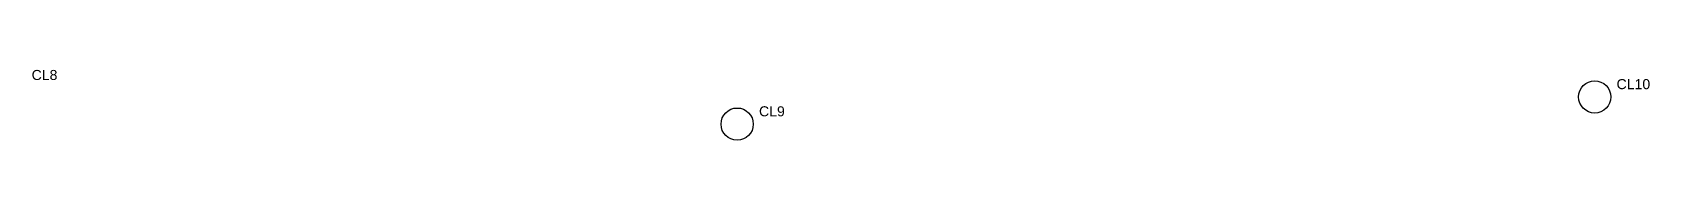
# Model space of a CAD drawing. Header units: inches. Extents: x 61297 to 163996, y 9483 to 32239.
# Drawn here: x 75114.8 to 75516.2, y 10133.1 to 10150.6 of the extents above; entities that cross this region are included whole.
import ezdxf

# ---------------------------------------------------------------- set-up
doc = ezdxf.new("R2010")
doc.units = ezdxf.units.IN
doc.layers.add('Layer1', color=7, linetype='Continuous')
doc.layers.add('Light Fans and Socketst', color=170, linetype='Continuous')
doc.styles.get("Standard").update_dxf_attribs({"font": 'arial.ttf'})

# ---------------------------------------------------------------- blocks, each defined once
blk = doc.blocks.new('Light Ceiling')
at = {"layer": 'Light Fans and Socketst'}
blk.add_circle((0, 0), 4, dxfattribs=at)

msp = doc.modelspace()

# ---------------------------------------------------------------- block references
at = {"layer": 'Layer1'}
for p in [(75502.605, 10143.834), (75289.746, 10137.084)]:
    msp.add_blockref('Light Ceiling', p, dxfattribs=at)

# ---------------------------------------------------------------- texts
at = {"char_height": 2.5, "attachment_point": 1}
for s, insert in [('CL8', (75114.616, 10150.541)), ('CL10', (75508.029, 10148.265)), ('CL9', (75295.17, 10141.515))]:
    msp.add_mtext_dynamic_manual_height_columns(s, width=6.93541, gutter_width=12.5, heights=[0], dxfattribs=dict(at, insert=insert))

doc.saveas('drawing.dxf')
